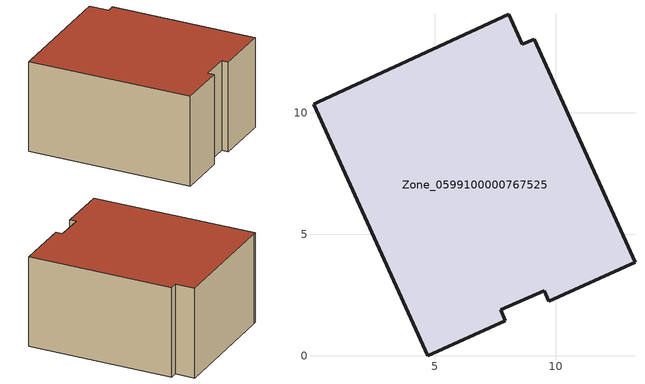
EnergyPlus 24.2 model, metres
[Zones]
Zone_0599100000767525
 floor ground (C_G): 9.53,2.66 7.72,1.89 7.91,1.44 4.73,0 0.02,10.36 0.23,10.45 8.05,14.06 8.61,12.82 9.1,13.03 13.26,3.84 9.71,2.24 z0
 wall outside (C_F): 8.61,12.82 8.05,14.06 0.23,10.45 0.02,10.36 4.73,0 7.91,1.44 7.72,1.89 9.53,2.66 9.71,2.24 13.26,3.84 9.1,13.03 8.61,12.82 z0:6.32
 roof outside (C_R): 0.02,10.36 4.73,0 7.91,1.44 7.72,1.89 9.53,2.66 9.71,2.24 13.26,3.84 9.1,13.03 8.61,12.82 8.05,14.06 0.23,10.45 z6.32
[BUILDING]
Pand.0599100000767525: North Axis=0; Terrain=City; Loads Convergence Tolerance Value=0.04; Temperature Convergence Tolerance Value=0.4; Solar Distribution=FullExterior; Maximum Number of Warmup Days=25; Minimum Number of Warmup Days=1
[Site:Location]
Rotterdam.The.Hague.AP_ZH_NLD Design_Conditions: Latitude=51.96; Longitude=4.45; Time Zone=1; Elevation=-4.5
[SITE:GROUNDTEMPERATURE:BUILDINGSURFACE]
18, 18, 18, 18, 18, 18, 18, 18, 18, 18, 18, 18
[MATERIAL] Thermal Absorptance=0.9; Solar Absorptance=0.7; Visible Absorptance=0.7
Name | Roughness | Thickness | Conductivity | Density | Specific Heat
G.D.2006-2014 | MediumSmooth | 0.15 | 0.06 | 540 | 1210
F.D.2006-2014 | Rough | 0.3 | 0.12 | 1920 | 840
R.D.2006-2014 | MediumRough | 0.2 | 0.08 | 1500 | 1000
[CONSTRUCTION]
C_G: G.D.2006-2014
C_F: F.D.2006-2014
C_R: R.D.2006-2014
[ZONE]
Zone_0599100000767525: Type=1; Multiplier=1; Ceiling Height=Autocalculate; Volume=Autocalculate; Floor Area=autocalculate; Part of Total Floor Area=Yes
[ZONEINFILTRATION:DESIGNFLOWRATE]
Infil_Zone_0599100000767525: Zone or ZoneList or Space or SpaceList=Zone_0599100000767525; Schedule=AlwaysOn; Design Flow Rate Calculation Method=Flow/Area; Flow Rate per Floor Area=0.0021; Constant Term Coefficient=1; Temperature Term Coefficient=0; Velocity Term Coefficient=0; Velocity Squared Term Coefficient=0
[HVACTEMPLATE:ZONE:IDEALLOADSAIRSYSTEM]
Zone_0599100000767525: Maximum Heating Supply Air Temperature=50; Minimum Cooling Supply Air Temperature=13; Maximum Heating Supply Air Humidity Ratio=0.0156; Minimum Cooling Supply Air Humidity Ratio=0.0077; Heating Limit=NoLimit; Cooling Limit=NoLimit; Dehumidification Control Type=ConstantSensibleHeatRatio; Cooling Sensible Heat Ratio=0.7; Dehumidification Setpoint=60; Humidification Control Type=None; Humidification Setpoint=30; Outdoor Air Method=None; Outdoor Air Flow Rate per Person=0.00944; Outdoor Air Flow Rate per Zone Floor Area=0; Outdoor Air Flow Rate per Zone=0; Demand Controlled Ventilation Type=None; Outdoor Air Economizer Type=NoEconomizer; Heat Recovery Type=None; Sensible Heat Recovery Effectiveness=0.7; Latent Heat Recovery Effectiveness=0.65
[ZONECONTROL:THERMOSTAT]
ThermostatControl_Zone_0599100000767525: Zone or ZoneList=Zone_0599100000767525; Control Type Schedule=DualSetpointControlType; Control 1=Thermostat_Zone_0599100000767525; Temperature Difference Between Cutout And Setpoint=0
[THERMOSTATSETPOINT:DUALSETPOINT]
Thermostat_Zone_0599100000767525: Heating Setpoint Temperature Schedule=HeatingSetpoint_Zone_0599100000767525; Cooling Setpoint Temperature Schedule=CoolingSetpoint_Zone_0599100000767525
[SCHEDULE:COMPACT]
HeatingSetpoint_Zone_0599100000767525: Through: 12/31, For: AllDays, Until: 24:00, 21
CoolingSetpoint_Zone_0599100000767525: Through: 12/31, For: AllDays, Until: 24:00, 24
DualSetpointControlType: Through: 12/31, For: AllDays, Until: 24:00, 4
AlwaysOn: Through: 12/31, For: AllDays, Until: 24:00, 1
